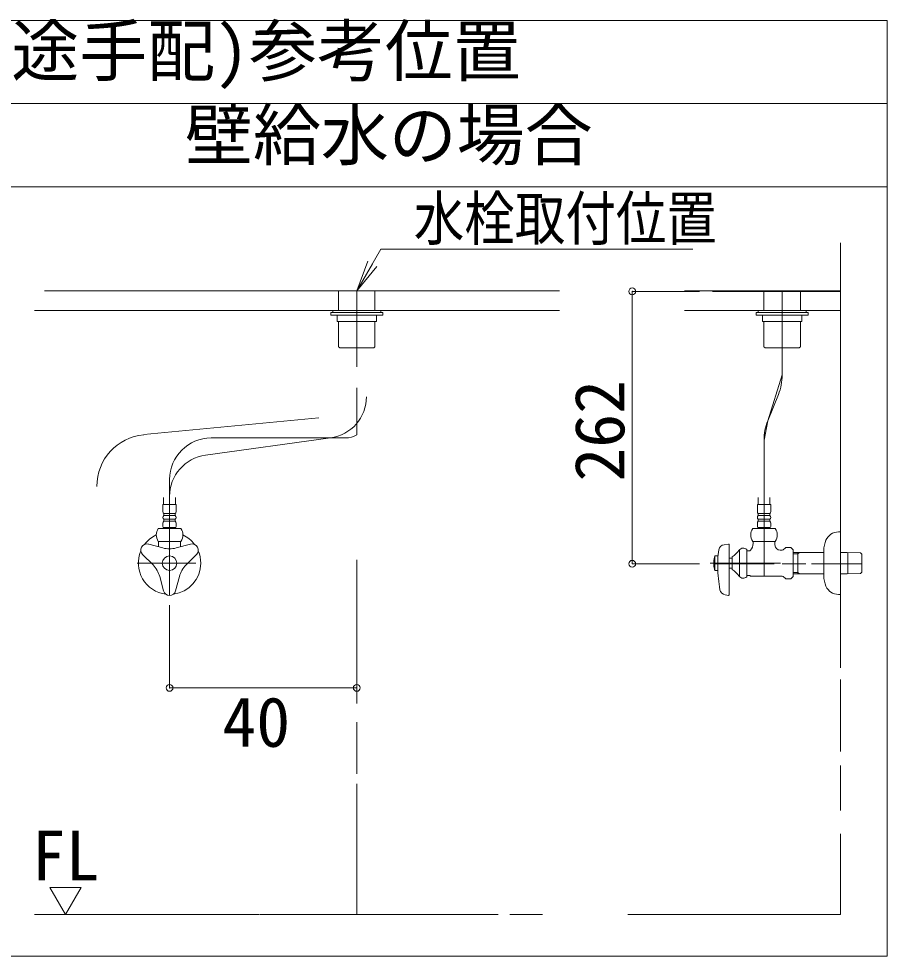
# Model space of a CAD drawing. Units: millimetres, scale not verified. Extents: x -749335 to 2004, y -1422 to 92633.
# Drawn here: x -1489 to -978, y -1391 to -839 of the extents above; entities that cross this region are included whole.
import ezdxf
from ezdxf.enums import TextEntityAlignment as Align

# ---------------------------------------------------------------- set-up
doc = ezdxf.new("R2010")
doc.units = ezdxf.units.MM
doc.header["$LTSCALE"] = 10
doc.header["$PDMODE"] = 32
doc.header["$PDSIZE"] = 4
doc.layers.add('2-1_什器図', color=7, linetype='Continuous', lineweight=15)
doc.styles.add('ＭＳ ゴシック', font='')
doc.styles.get('ＭＳ ゴシック').set_extended_font_data('MS Gothic')

msp = doc.modelspace()

# ---------------------------------------------------------------- linework, layer by layer
at = {"layer": '2-1_什器図', "lineweight": 18}
for p, q in [((-2018.76, -840.01), (-977.51, -840.01)), ((-2018.76, -889.01), (-977.51, -889.01))]:
    msp.add_line(p, q, dxfattribs=at)
at = {"layer": '2-1_什器図'}
for p, q in [((-1498.13, -938.01), (-977.51, -938.01)), ((-1005.07, -971.08), (-1005.07, -999.64)), ((-1005.07, -971.08), (-1005.07, -1060.99)), ((-1289.88, -999.26), (-1275.74, -974.76)), ((-1275.74, -974.76), (-1091.99, -974.76)), ((-1289.88, -999.26), (-1283.35, -981.81)), ((-1289.88, -999.26), (-1280.7, -983.35)), ((-1289.88, -999.26), (-1278.05, -984.88)), ((-1473.78, -999.26), (-1170.45, -999.26)), ((-1170.45, -999.26), (-1472.81, -999.26)), ((-1300.6, -999.26), (-1300.6, -1010.9)), ((-1289.88, -999.29), (-1289.88, -1044.11)), ((-1279.17, -1010.9), (-1279.17, -999.26)), ((-1050.09, -1010.9), (-1050.09, -999.26)), ((-1039.37, -1048.86), (-1039.37, -999.26)), ((-1028.65, -999.26), (-1028.65, -1010.9)), ((-1078.81, -999.64), (-1080.46, -999.64)), ((-1005.07, -999.64), (-1078.81, -999.64)), ((-1005.07, -999.64), (-1005.07, -1034.42)), ((-1479.76, -1010.9), (-1467.5, -1010.9)), ((-1170.45, -1010.9), (-1472.95, -1010.9)), ((-1305.2, -1012.12), (-1305.2, -1013.65)), ((-1274.57, -1012.12), (-1305.2, -1012.12)), ((-1305.2, -1013.65), (-1274.57, -1013.65)), ((-1303.97, -1010.9), (-1275.8, -1010.9)), ((-1303.97, -1012.12), (-1303.97, -1010.9)), ((-1275.8, -1012.12), (-1303.97, -1012.12)), ((-1278.25, -1013.65), (-1301.52, -1013.65)), ((-1301.52, -1013.65), (-1301.52, -1017.33)), ((-1278.25, -1017.33), (-1278.25, -1013.65)), ((-1275.8, -1010.9), (-1275.8, -1012.12)), ((-1274.57, -1013.65), (-1274.57, -1012.12)), ((-1274.57, -1013.04), (-1274.57, -1013.65)), ((-1096.95, -1010.9), (-1079.09, -1010.9)), ((-1005.07, -1010.9), (-1080.47, -1010.9)), ((-1080.14, -1010.9), (-1005.07, -1010.9)), ((-1054.68, -1013.65), (-1054.68, -1012.12)), ((-1054.68, -1012.12), (-1024.06, -1012.12)), ((-1054.68, -1013.04), (-1054.68, -1013.65)), ((-1024.06, -1013.65), (-1054.68, -1013.65)), ((-1053.46, -1010.9), (-1053.46, -1012.12)), ((-1025.28, -1010.9), (-1053.46, -1010.9)), ((-1053.46, -1012.12), (-1025.28, -1012.12)), ((-1051.01, -1013.65), (-1027.73, -1013.65)), ((-1051.01, -1017.33), (-1051.01, -1013.65)), ((-1027.73, -1013.65), (-1027.73, -1017.33)), ((-1025.28, -1012.12), (-1025.28, -1010.9)), ((-1024.06, -1012.12), (-1024.06, -1013.65)), ((-1301.52, -1017.33), (-1278.25, -1017.33)), ((-1300.6, -1017.33), (-1300.6, -1032.27)), ((-1279.17, -1032.27), (-1279.17, -1017.33)), ((-1027.73, -1017.33), (-1051.01, -1017.33)), ((-1050.09, -1032.27), (-1050.09, -1017.33)), ((-1028.65, -1017.33), (-1028.65, -1032.27)), ((-1300.14, -1032.73), (-1300.6, -1032.27)), ((-1279.17, -1032.27), (-1279.63, -1032.73)), ((-1050.09, -1032.27), (-1049.63, -1032.73)), ((-1029.11, -1032.73), (-1028.65, -1032.27)), ((-1299.99, -1032.88), (-1300.14, -1032.73)), ((-1299.99, -1032.88), (-1280.33, -1032.88)), ((-1280.33, -1032.88), (-1279.78, -1032.88)), ((-1279.63, -1032.73), (-1279.78, -1032.88)), ((-1049.63, -1032.73), (-1049.48, -1032.88)), ((-1048.93, -1032.88), (-1049.48, -1032.88)), ((-1029.27, -1032.88), (-1048.93, -1032.88)), ((-1029.27, -1032.88), (-1029.11, -1032.73)), ((-1005.07, -1054.16), (-1005.07, -1077.93)), ((-1289.88, -1056.51), (-1289.88, -1084.04)), ((-1041.6, -1060.31), (-1047.86, -1075.83)), ((-1415.29, -1084.03), (-1312.22, -1074.21)), ((-1005.07, -1071.95), (-1005.07, -1095.19)), ((-1378.98, -1096.09), (-1305.34, -1085.94)), ((-1375.63, -1085.94), (-1305.34, -1085.94)), ((-1296.44, -1085.94), (-1305.34, -1085.94)), ((-1050.08, -1087.29), (-1050.08, -1167.39)), ((-1005.07, -1085.56), (-1005.07, -1214.53)), ((-1005.07, -1108.14), (-1005.07, -1221.47)), ((-1400.13, -1110.44), (-1400.13, -1120.36)), ((-1400.13, -1120.36), (-1400.13, -1178.72)), ((-1400.13, -1120.36), (-1400.13, -1178.72)), ((-1396.21, -1125.25), (-1404.05, -1125.25)), ((-1404.05, -1125.25), (-1404.05, -1129.38)), ((-1403.65, -1121.02), (-1403.65, -1125.25)), ((-1396.61, -1125.25), (-1396.61, -1121.02)), ((-1396.21, -1129.38), (-1396.21, -1125.25)), ((-1054, -1125.25), (-1046.16, -1125.25)), ((-1054, -1129.38), (-1054, -1125.25)), ((-1053.61, -1125.25), (-1053.61, -1121.02)), ((-1046.57, -1121.02), (-1046.57, -1125.25)), ((-1046.16, -1125.25), (-1046.16, -1129.38)), ((-1403.5, -1130.46), (-1396.77, -1130.46)), ((-1403.5, -1131.68), (-1403.5, -1130.46)), ((-1396.77, -1131.68), (-1403.5, -1131.68)), ((-1396.77, -1130.46), (-1396.77, -1131.68)), ((-1046.71, -1130.46), (-1053.45, -1130.46)), ((-1053.45, -1130.46), (-1053.45, -1131.68)), ((-1053.45, -1131.68), (-1046.71, -1131.68)), ((-1046.71, -1131.68), (-1046.71, -1130.46)), ((-1404.05, -1136.12), (-1404.05, -1138.11)), ((-1403.5, -1133.82), (-1396.77, -1133.82)), ((-1403.5, -1135.05), (-1403.5, -1133.82)), ((-1396.77, -1135.05), (-1403.5, -1135.05)), ((-1396.77, -1133.82), (-1396.77, -1135.05)), ((-1396.21, -1138.11), (-1396.21, -1136.12)), ((-1054, -1138.11), (-1054, -1136.12)), ((-1046.71, -1133.82), (-1053.45, -1133.82)), ((-1053.45, -1133.82), (-1053.45, -1135.05)), ((-1053.45, -1135.05), (-1046.71, -1135.05)), ((-1046.71, -1135.05), (-1046.71, -1133.82)), ((-1046.16, -1136.12), (-1046.16, -1138.11)), ((-1406.79, -1139.34), (-1393.48, -1139.34)), ((-1403.44, -1138.72), (-1396.83, -1138.72)), ((-1043.42, -1139.34), (-1056.74, -1139.34)), ((-1046.77, -1138.72), (-1053.39, -1138.72)), ((-1005.07, -1141.36), (-1006.3, -1141.36)), ((-1005.07, -1141.36), (-1005.07, -1177.92)), ((-1412.44, -1148.53), (-1404.1, -1150.76)), ((-1393.48, -1146.87), (-1406.79, -1146.87)), ((-1406.57, -1146.87), (-1406.57, -1148.1)), ((-1406.57, -1146.87), (-1405.85, -1146.87)), ((-1405.85, -1146.87), (-1394.42, -1146.87)), ((-1387.83, -1148.53), (-1396.17, -1150.76)), ((-1394.42, -1146.87), (-1393.7, -1146.87)), ((-1393.7, -1146.87), (-1393.7, -1148.1)), ((-1393.7, -1148.1), (-1393.7, -1149.01)), ((-1073.64, -1148.83), (-1070.95, -1148.45)), ((-1056.74, -1146.87), (-1043.42, -1146.87)), ((-1056.51, -1146.87), (-1055.8, -1146.87)), ((-1056.51, -1146.87), (-1056.51, -1148.1)), ((-1055.8, -1146.87), (-1044.36, -1146.87)), ((-1044.36, -1146.87), (-1043.65, -1146.87)), ((-1070.6, -1148.75), (-1070.6, -1178.37)), ((-1064.52, -1154.42), (-1064.52, -1151.72)), ((-1060.19, -1167.74), (-1060.19, -1151.73)), ((-1058.41, -1152.38), (-1058.1, -1152.08)), ((-1040.59, -1152.08), (-1040.02, -1152.08)), ((-1037.22, -1150.54), (-1037.86, -1151.18)), ((-1034.32, -1150.54), (-1037.22, -1150.54)), ((-1034.32, -1150.54), (-1032.93, -1151.92)), ((-1032.93, -1167.54), (-1032.93, -1151.92)), ((-1032.93, -1153.52), (-1029.87, -1153.46)), ((-1028.88, -1153.42), (-1030.17, -1154.17)), ((-1030.17, -1153.46), (-1030.17, -1166.01)), ((-1029.87, -1153.46), (-1028.58, -1153.42)), ((-1014.87, -1152.26), (-1014.87, -1167.21)), ((-1005.07, -1153.42), (-1002.37, -1153.42)), ((-1002.37, -1153.42), (-1001.08, -1153.46)), ((-1001.08, -1153.46), (-993.22, -1153.63)), ((-1000.77, -1154.17), (-1000.77, -1153.46)), ((-993.22, -1153.63), (-992.51, -1154.38)), ((-1415.99, -1154.68), (-1409.88, -1160.79)), ((-1384.28, -1154.68), (-1390.39, -1160.79)), ((-1289.88, -1157.73), (-1289.88, -1242.42)), ((-1079.05, -1155.45), (-1079.25, -1156.21)), ((-1079.05, -1155.45), (-1077.34, -1155.45)), ((-1079.05, -1155.45), (-1079.05, -1164.02)), ((-1077.34, -1164.02), (-1077.34, -1155.45)), ((-1070.6, -1156.82), (-1068.76, -1156.82)), ((-1068.76, -1156.06), (-1068.76, -1163.41)), ((-1064.52, -1154.42), (-1064.52, -1165.05)), ((-1032.93, -1154.24), (-1030.17, -1154.18)), ((-1000.77, -1166.01), (-1000.77, -1154.17)), ((-992.51, -1154.38), (-992.51, -1154.38)), ((-992.51, -1154.68), (-992.51, -1154.38)), ((-992.51, -1164.79), (-992.51, -1154.68)), ((-1419.13, -1159.73), (-1414.66, -1159.73)), ((-1418.51, -1159.73), (-1384.63, -1159.73)), ((-1040.44, -1159.73), (-1081.88, -1159.73)), ((-1044.01, -1160.09), (-1079.05, -1160.09)), ((-1068.76, -1162.64), (-1070.6, -1162.64)), ((-1025.49, -1160.09), (-1039.45, -1160.09)), ((-992.51, -1160.09), (-1022.17, -1160.09)), ((-992.51, -1165.09), (-993.22, -1165.84)), ((-992.51, -1165.09), (-992.51, -1164.79)), ((-992.51, -1165.09), (-992.51, -1165.09)), ((-1403.68, -1176), (-1405.92, -1167.65)), ((-1396.59, -1176), (-1394.35, -1167.65)), ((-1060.19, -1167.08), (-1059.27, -1167.08)), ((-1059.27, -1167.08), (-1058.41, -1167.08)), ((-1058.41, -1167.08), (-1058.1, -1167.39)), ((-1058.1, -1167.39), (-1040.02, -1167.39)), ((-1037.22, -1168.93), (-1037.86, -1168.29)), ((-1030.17, -1165.29), (-1032.93, -1165.22)), ((-1029.87, -1166.01), (-1032.93, -1165.94)), ((-1030.17, -1165.3), (-1028.88, -1166.04)), ((-1028.58, -1166.04), (-1029.87, -1166.01)), ((-1015.47, -1166.04), (-1028.58, -1166.04)), ((-1014.87, -1166.04), (-1015.47, -1166.04)), ((-1002.37, -1166.04), (-1005.07, -1166.04)), ((-1001.08, -1166.01), (-1002.37, -1166.04)), ((-993.22, -1165.84), (-1001.08, -1166.01)), ((-1072.92, -1178.4), (-1070.95, -1178.67)), ((-1289.88, -1200.42), (-1289.88, -1238.98)), ((-1005.07, -1228.15), (-1005.07, -1270.58)), ((-1289.88, -1253.44), (-1289.88, -1283.77)), ((-1005.07, -1278.86), (-1005.07, -1305.39)), ((-1289.88, -1289.75), (-1289.88, -1366.76)), ((-1005.07, -1319.16), (-1005.07, -1366.76)), ((-1470.57, -1350.85), (-1452.2, -1350.85)), ((-1461.38, -1366.76), (-1470.57, -1350.85)), ((-1452.2, -1350.85), (-1461.38, -1366.76)), ((-1479.76, -1366.76), (-1377.78, -1366.76)), ((-1461.38, -1366.76), (-1389.25, -1366.76)), ((-1377.78, -1366.76), (-1347.65, -1366.76)), ((-1374.91, -1366.76), (-1361.52, -1366.76)), ((-1347.17, -1366.76), (-1209.61, -1366.76)), ((-1334.26, -1366.76), (-1206.66, -1366.76)), ((-1199.71, -1366.76), (-1180.44, -1366.76)), ((-1130.23, -1366.76), (-1005.07, -1366.76)), ((-1096.95, -1366.76), (-1005.07, -1366.76))]:
    msp.add_line(p, q, dxfattribs=at)
at = {"layer": '2-1_什器図', "color": 4, "lineweight": 9}
for p, q in [((-1127.69, -999.64), (-1127.69, -1160.09)), ((-1127.69, -999.64), (-1088.03, -999.64)), ((-1127.69, -1160.09), (-1088.03, -1160.09)), ((-1400.13, -1233.18), (-1400.13, -1184.43)), ((-1289.88, -1233.18), (-1289.88, -1184.43)), ((-1400.13, -1233.18), (-1289.88, -1233.18))]:
    msp.add_line(p, q, dxfattribs=at)
at = {"layer": '2-1_什器図', "lineweight": 18}
msp.add_lwpolyline([(-977.51, -840.01), (-977.51, -1391.26), (-1498.13, -1391.26)], dxfattribs=at)
at = {"layer": '2-1_什器図'}
for points in [[(-1096.95, -999.26), (-1079.14, -999.26), (-1005.07, -999.26)], [(-1050.08, -1167.39), (-1050.08, -1087.29), (-1047.86, -1075.83), (-1039.37, -1048.86), (-1039.37, -999.26)], [(-1279.78, -1032.88), (-1279.84, -1032.88), (-1291.11, -1032.88)], [(-1049.48, -1032.88), (-1049.42, -1032.88), (-1038.15, -1032.88)], [(-1403.5, -1138.72), (-1403.81, -1139.03), (-1403.81, -1139.34)], [(-1396.46, -1139.34), (-1396.46, -1139.03), (-1396.77, -1138.72)], [(-1053.76, -1139.34), (-1053.76, -1139.03), (-1053.45, -1138.72)], [(-1046.71, -1138.72), (-1046.41, -1139.03), (-1046.41, -1139.34)], [(-1043.65, -1146.87), (-1043.65, -1148.1), (-1043.65, -1149.01)], [(-1058.41, -1152.38), (-1059.27, -1152.38), (-1060.19, -1152.38)], [(-1028.58, -1153.42), (-1015.47, -1153.42), (-1014.87, -1153.42)], [(-1077.34, -1164.02), (-1079.05, -1164.02), (-1079.22, -1163.41)], [(-1064.52, -1165.05), (-1064.52, -1167.39), (-1064.52, -1167.59)], [(-1032.93, -1167.54), (-1034.32, -1168.93), (-1037.22, -1168.93)], [(-1006.3, -1178.11), (-1005.07, -1178.11), (-1005.07, -1177.92)]]:
    msp.add_lwpolyline(points, dxfattribs=at)
msp.add_circle((-1400.13, -1159.73), 4.29, dxfattribs=at)
for centre, radius, start, end in [((-1070, -1048.86), 30.62, 338.0274, 0), ((-1308.69, -1061.67), 24.5, 277.85, 0), ((-1019.46, -1087.29), 30.62, 158.0274, 180), ((-1412.38, -1114.52), 30.62, 95.4458, 180), ((-1375.63, -1110.44), 24.5, 90, 180), ((-1296.44, -1073.69), 12.25, 270, 302.324), ((-1375.63, -1120.36), 24.5, 97.85, 180), ((-1402.74, -1129.38), 1.32, 180, 234.4322), ((-1402.74, -1132.75), 1.32, 125.5678, 234.4322), ((-1397.53, -1129.38), 1.32, 305.5678, 0), ((-1397.53, -1132.75), 1.32, 305.5678, 54.4322), ((-1052.68, -1129.38), 1.32, 180, 234.4322), ((-1052.68, -1132.75), 1.32, 125.5678, 234.4322), ((-1047.48, -1129.38), 1.32, 305.5678, 0), ((-1047.48, -1132.75), 1.32, 305.5678, 54.4322), ((-1402.74, -1136.12), 1.32, 125.5678, 180), ((-1397.53, -1136.12), 1.32, 0, 54.4322), ((-1052.68, -1136.12), 1.32, 125.5678, 180), ((-1047.48, -1136.12), 1.32, 0, 54.4322), ((-1401.21, -1143.1), 6.74, 146.007, 213.993), ((-1403.44, -1138.11), 0.613, 180, 270), ((-1396.83, -1138.11), 0.613, 270, 0), ((-1399.06, -1143.1), 6.74, 326.007, 33.993), ((-1051.15, -1143.1), 6.74, 146.007, 213.993), ((-1053.39, -1138.11), 0.613, 180, 270), ((-1046.77, -1138.11), 0.613, 270, 0), ((-1049.01, -1143.1), 6.74, 326.007, 33.993), ((-1006.3, -1149.32), 7.96, 90, 156.4435), ((-1413.4, -1152.08), 3.67, 75, 225), ((-1400.13, -1159.73), 18.38, 115.1507, 143.0569), ((-1412.33, -1148.1), 5.77, 340.6411, 0), ((-1400.13, -1159.73), 18.38, 36.9431, 64.8493), ((-1386.87, -1152.08), 3.67, 315, 105), ((-1070.91, -1148.75), 0.306, 0, 98.0041), ((-1062.28, -1148.1), 5.77, 316.4444, 0), ((-999.56, -1152.26), 15.31, 156.4435, 180), ((-1400.13, -1159.73), 18.38, 156.9431, 263.0569), ((-1400.13, -1135.97), 15.31, 255, 285), ((-1390.64, -1149.01), 3.06, 180, 199.8361), ((-1400.13, -1159.73), 18.38, 0, 23.0569), ((-1031.45, -1159.51), 45.94, 170.4085, 177.2214), ((-1073.12, -1152.47), 3.67, 98.0041, 170.4085), ((-1076.97, -1143.87), 14.7, 303.9592, 326.0408), ((-1062.33, -1153.91), 3.06, 45.573, 143.1301), ((-1040.59, -1149.01), 3.06, 180, 270), ((-1040.02, -1149.01), 3.06, 270, 315), ((-1064.35, -1159.73), 15.31, 166.7029, 180), ((-1420.71, -1171.61), 15.31, 15, 45), ((-1400.13, -1159.73), 18.38, 276.9431, 0), ((-1379.56, -1171.61), 15.31, 135, 165), ((-1064.35, -1159.73), 15.31, 180, 193.2971), ((-1064.35, -1159.73), 15.31, 193.2971, 193.8865), ((-985.46, -1159.73), 91.91, 181.5275, 189.8029), ((-1076.97, -1175.6), 14.7, 33.9592, 56.0408), ((-1062.33, -1165.55), 3.06, 216.8699, 314.427), ((-1040.02, -1170.45), 3.06, 45, 90), ((-999.56, -1167.21), 15.31, 180, 203.5565), ((-1400.13, -1175.05), 3.67, 195, 345), ((-1072.41, -1174.76), 3.67, 189.8029, 262), ((-1006.3, -1170.15), 7.96, 203.5565, 270), ((-1070.91, -1178.37), 0.306, 262, 0)]:
    msp.add_arc(centre, radius, start, end, dxfattribs=at)
at = {"layer": '2-1_什器図', "color": 6}
for p in [(-1127.69, -999.64), (-1127.69, -1160.09), (-1400.13, -1233.18), (-1289.88, -1233.18)]:
    msp.add_point(p, dxfattribs=at)

# ---------------------------------------------------------------- texts
at = {"layer": '2-1_什器図', "style": 'ＭＳ ゴシック'}
for s, p in [('止水栓(別途手配)参考位置', (-1673.29, -881.45)), ('壁給水の場合', (-1391.05, -930.91)), ('40', (-1369.01, -1276.7)), ('FL', (-1481.29, -1355.42))]:
    msp.add_text(s, height=29.33, dxfattribs=at).set_placement(p, align=Align.BOTTOM_LEFT)
at = {"layer": '2-1_什器図', "style": 'ＭＳ ゴシック', "width": 0.85}
msp.add_text('水栓取付位置', height=25.66, dxfattribs=at).set_placement((-1256.33, -977.16), align=Align.BOTTOM_LEFT)
at = {"layer": '2-1_什器図', "style": 'ＭＳ ゴシック'}
msp.add_text('262', height=29.33, rotation=90, dxfattribs=at).set_placement((-1123.51, -1111.69), align=Align.BOTTOM_LEFT)

doc.saveas('drawing.dxf')
